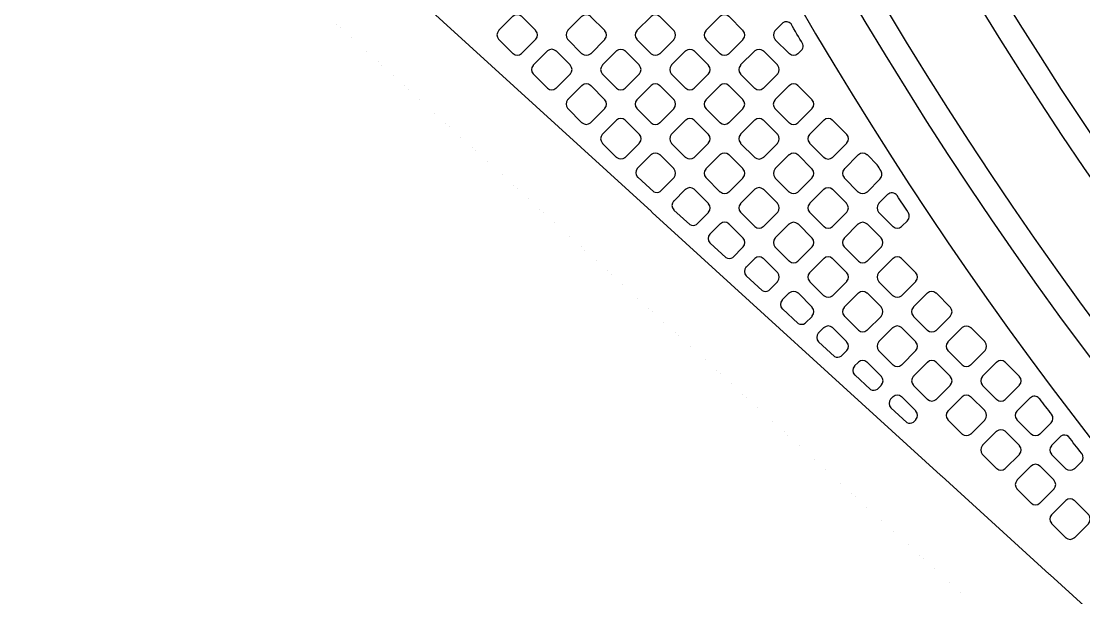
# Model space of a CAD drawing. Header units: millimetres. Extents: x 3440 to 3572, y 2 to 96.
# Drawn here: x 3521.586 to 3524.9, y 58.536 to 60.333 of the extents above; entities that cross this region are included whole.
import ezdxf

# ---------------------------------------------------------------- set-up
doc = ezdxf.new("R2010")
doc.units = ezdxf.units.MM
doc.header["$LTSCALE"] = 23.1
doc.layers.add('gbr-dxf', color=7, linetype='CONTINUOUS')
doc.layers.add('gbr-outline-dxf', color=2, linetype='CONTINUOUS')

msp = doc.modelspace()

# ---------------------------------------------------------------- linework, layer by layer
at = {"layer": 'gbr-dxf', "linetype": 'Continuous'}
for points in [[(3527.8751, 56.7413), (3525.3338, 59.2826, -0.042133), (3525.3297, 59.2875, -0.16673), (3522.868, 66.4618, -0.014135)], [(3522.9442, 66.4618, 0.166721), (3525.3895, 59.3347), (3527.9302, 56.794, -0.01212)], [(3527.6921, 56.4731), (3525.0518, 59.1135, -0.042015), (3525.0477, 59.1183, -0.166954), (3522.5566, 66.371, -0.014027)], [(3522.6328, 66.3694, 0.16691), (3525.1076, 59.1655), (3527.744, 56.529, -0.019676)], [(3528.0485, 57.0068), (3525.5329, 59.5224, -0.042856), (3525.5287, 59.5273, -0.165958), (3523.2172, 66.2997, -0.01087)], [(3523.2934, 66.2983, 0.165913), (3525.5887, 59.5744), (3528.1004, 57.0627, -0.019676)], [(3528.21, 57.2557), (3525.6624, 59.8033, -0.041025), (3525.6544, 59.8128, -0.164875), (3523.4951, 66.183, -0.009972)], [(3523.6475, 66.1809, 0.164763), (3525.7739, 59.9073), (3528.315, 57.3663, -0.013686)], [(3528.4854, 57.4579), (3525.9145, 60.0288, -0.041071), (3525.9062, 60.0381, -0.164322), (3523.8291, 66.1836, -0.007717)], [(3523.9815, 66.1834, 0.164179), (3526.0241, 60.1348), (3528.5916, 57.5673, -0.008541)], [(3528.7117, 57.7123), (3526.1736, 60.2504, -0.047409), (3526.1639, 60.2609, -0.163793), (3524.1677, 66.1912, -0.009935)], [(3522.407, 66.1102, 0.012838), (3522.4361, 65.4972, -0.017977), (3522.4362, 65.4956, 0.148382), (3524.9332, 59.0169), (3524.9335, 59.0165, 0.019899), (3524.9437, 59.0054, -0.01365), (3524.9445, 59.0045), (3525.1541, 58.7949, -0.018805), (3525.1553, 58.7937, 0.111695), (3525.2579, 58.729, -0.017124), (3525.2594, 58.7284, -0.221605), (3525.3809, 58.6071, -0.020682), (3525.3816, 58.6053, 0.111689), (3525.4464, 58.5027, -0.023293)], [(3525.8075, 57.6846), (3524.7946, 58.6071, -0.031164), (3524.7923, 58.6091), (3524.4568, 58.9147, -0.044523), (3524.4535, 58.9177), (3523.554, 59.7369, -0.035323), (3523.5514, 59.7393), (3521.9042, 61.2394, -0.015038), (3521.9032, 61.2403, -0.209951), (3521.8147, 61.4395, -0.013835), (3521.8146, 61.4407), (3521.8146, 61.4743, -0.022988), (3521.8146, 61.4765), (3521.8146, 62.3356, -0.016316), (3521.8146, 62.3371, -0.01633), (3521.8146, 62.3386), (3521.8146, 63.1977, -0.016316)]]:
    msp.add_lwpolyline(points, format="xyb", dxfattribs=at)
for points in [[(3523.0747, 60.2768, -0.092052), (3523.0757, 60.2752), (3523.1182, 60.2327, -0.103923), (3523.12, 60.2317, 0.378747), (3523.1459, 60.2317, -0.09601), (3523.1475, 60.2326), (3523.1901, 60.2752, -0.096227), (3523.191, 60.2768, 0.379422), (3523.191, 60.3028, -0.100399), (3523.19, 60.3045), (3523.1477, 60.3469, -0.10437), (3523.1459, 60.3479, 0.379731), (3523.1199, 60.3479, -0.096458), (3523.1182, 60.3469), (3523.0757, 60.3044, -0.096627), (3523.0747, 60.3027, 0.3795)], [(3523.2902, 60.2768, -0.096723), (3523.2912, 60.2752), (3523.3339, 60.2325, -0.092898), (3523.3354, 60.2315, 0.37981), (3523.3614, 60.2315, -0.095956), (3523.3631, 60.2325), (3523.4055, 60.275, -0.096332), (3523.4065, 60.2767, 0.37981), (3523.4065, 60.3026, -0.10047), (3523.4055, 60.3044), (3523.363, 60.3468, -0.10399), (3523.3612, 60.3479, 0.379731), (3523.3353, 60.3479, -0.096458), (3523.3336, 60.3469), (3523.2912, 60.3045, -0.096627), (3523.2902, 60.3028, 0.379731)], [(3523.5057, 60.2767, -0.09253), (3523.5066, 60.2751), (3523.5493, 60.2324, -0.088207), (3523.5508, 60.2315, 0.37981), (3523.5768, 60.2315, -0.096625), (3523.5784, 60.2325), (3523.621, 60.2751, -0.096111), (3523.622, 60.2767, 0.37981), (3523.622, 60.3027, -0.088014), (3523.6211, 60.3042), (3523.5784, 60.3468, -0.092289), (3523.5768, 60.3478, 0.379731), (3523.5508, 60.3478, -0.096723), (3523.5492, 60.3468), (3523.5067, 60.3043, -0.096857), (3523.5057, 60.3026, 0.379731)], [(3523.721, 60.2766, -0.092348), (3523.722, 60.2751), (3523.7646, 60.2325, -0.10399), (3523.7664, 60.2314, 0.37981), (3523.7924, 60.2314, -0.095956), (3523.794, 60.2324), (3523.8366, 60.275, -0.096332), (3523.8376, 60.2767, 0.37981), (3523.8376, 60.3027, -0.087784), (3523.8367, 60.3041), (3523.7939, 60.347, -0.092233), (3523.7923, 60.3479, 0.379731), (3523.7663, 60.3479, -0.096458), (3523.7647, 60.3469), (3523.722, 60.3043, -0.096627), (3523.721, 60.3026, 0.379731)], [(3523.9367, 60.3026, 0.379249), (3523.9367, 60.2766, -0.096625), (3523.9377, 60.275), (3523.98, 60.2326, -0.107961), (3523.9819, 60.2316, 0.379511), (3524.0079, 60.2316, -0.096265), (3524.0095, 60.2325), (3524.0218, 60.2448, 0.209886), (3524.0239, 60.2613, -0.001554), (3523.9869, 60.3242, 0.358456), (3523.9611, 60.3277), (3523.9376, 60.3042, -0.096195)], [(3523.1824, 60.195, 0.379249), (3523.1824, 60.1691, -0.092348), (3523.1834, 60.1675), (3523.226, 60.1249, -0.10399), (3523.2278, 60.1239, 0.379308), (3523.2537, 60.1239, -0.09601), (3523.2554, 60.1248), (3523.2979, 60.1674, -0.096328), (3523.2989, 60.169, 0.379422), (3523.2989, 60.195, -0.10047), (3523.2978, 60.1967), (3523.2554, 60.2392, -0.104311), (3523.2536, 60.2402, 0.3795), (3523.2276, 60.2402, -0.096614), (3523.226, 60.2392), (3523.1834, 60.1967, -0.096195)], [(3523.398, 60.195, 0.379249), (3523.398, 60.169, -0.096723), (3523.399, 60.1674), (3523.4416, 60.1248, -0.092898), (3523.4431, 60.1239, 0.379308), (3523.4691, 60.1238, -0.09601), (3523.4707, 60.1248), (3523.5133, 60.1673, -0.096227), (3523.5142, 60.169, 0.379422), (3523.5142, 60.1949, -0.100399), (3523.5132, 60.1967), (3523.4709, 60.239, -0.104691), (3523.4691, 60.2401, 0.3795), (3523.4431, 60.2401, -0.096614), (3523.4415, 60.2391), (3523.399, 60.1966, -0.096195)], [(3523.6134, 60.169, -0.092348), (3523.6143, 60.1674), (3523.6571, 60.1246, -0.088202), (3523.6586, 60.1237, 0.379308), (3523.6846, 60.1237, -0.09601), (3523.6862, 60.1246), (3523.7288, 60.1673, -0.096227), (3523.7298, 60.1689, 0.379191), (3523.7298, 60.1948, -0.087916), (3523.7289, 60.1963), (3523.686, 60.2392, -0.092187), (3523.6845, 60.2401, 0.379249), (3523.6585, 60.2401, -0.096458), (3523.6569, 60.2391), (3523.6143, 60.1966, -0.096627), (3523.6134, 60.1949, 0.379731)], [(3523.8289, 60.1688, -0.092348), (3523.8298, 60.1672), (3523.8723, 60.1248, -0.104311), (3523.8741, 60.1238, 0.37981), (3523.9, 60.1238, -0.096625), (3523.9017, 60.1247), (3523.9443, 60.1674, -0.096111), (3523.9453, 60.169, 0.37981), (3523.9453, 60.195, -0.087748), (3523.9444, 60.1964), (3523.9017, 60.2391, -0.092126), (3523.9001, 60.2401, 0.379731), (3523.8742, 60.2401, -0.096458), (3523.8725, 60.2391), (3523.8298, 60.1964, -0.096627), (3523.8289, 60.1948, 0.379731)], [(3523.2903, 60.0873, 0.379249), (3523.2903, 60.0613, -0.104392), (3523.2914, 60.0595), (3523.3337, 60.0172, -0.100151), (3523.3354, 60.0162, 0.379308), (3523.3614, 60.0161, -0.09601), (3523.363, 60.0171), (3523.4056, 60.0596, -0.095916), (3523.4065, 60.0613, 0.379422), (3523.4065, 60.0872, -0.104392), (3523.4055, 60.089), (3523.3632, 60.1313, -0.107961), (3523.3614, 60.1324, 0.3795), (3523.3354, 60.1324, -0.096475), (3523.3338, 60.1314), (3523.2913, 60.0889, -0.096195)], [(3523.5057, 60.0613, -0.088442), (3523.5066, 60.0598), (3523.5495, 60.0169, -0.083681), (3523.5509, 60.016, 0.37981), (3523.5769, 60.016, -0.095956), (3523.5785, 60.017), (3523.6211, 60.0596, -0.096332), (3523.6221, 60.0612, 0.37981), (3523.6221, 60.0872, -0.092348), (3523.6211, 60.0887), (3523.5784, 60.1314, -0.096111), (3523.5768, 60.1324, 0.379731), (3523.5508, 60.1324, -0.096458), (3523.5492, 60.1314), (3523.5067, 60.0889, -0.096627), (3523.5057, 60.0872, 0.379731)], [(3523.7211, 60.0871, 0.379249), (3523.7212, 60.0611, -0.087848), (3523.7221, 60.0596), (3523.7647, 60.0171, -0.10046), (3523.7664, 60.0161, 0.37981), (3523.7923, 60.0161, -0.096625), (3523.794, 60.017), (3523.8365, 60.0595, -0.096111), (3523.8375, 60.0612, 0.379308), (3523.8375, 60.0871, -0.091952), (3523.8365, 60.0887), (3523.7939, 60.1313, -0.096328), (3523.7923, 60.1323, 0.379112), (3523.7663, 60.1323, -0.096614), (3523.7647, 60.1313), (3523.7221, 60.0887, -0.096195)], [(3523.9365, 60.0611, -0.09221), (3523.9375, 60.0596), (3523.9801, 60.0169, -0.104354), (3523.9819, 60.0159, 0.379201), (3524.0079, 60.0159, -0.096625), (3524.0095, 60.0169), (3524.0521, 60.0595, -0.096111), (3524.0531, 60.0612, 0.379308), (3524.0531, 60.0871, -0.087715), (3524.0522, 60.0886), (3524.0094, 60.1314, -0.091916), (3524.0078, 60.1324, 0.37947), (3523.9819, 60.1324, -0.096458), (3523.9802, 60.1314), (3523.9375, 60.0887, -0.096627), (3523.9366, 60.0871, 0.3795)], [(3523.398, 59.9796, 0.37891), (3523.398, 59.9536, -0.103582), (3523.399, 59.9519), (3523.4416, 59.9093, -0.09995), (3523.4433, 59.9083, 0.37898), (3523.4692, 59.9083, -0.095865), (3523.4709, 59.9093), (3523.5134, 59.9518, -0.096332), (3523.5143, 59.9534, 0.37981), (3523.5143, 59.9794, -0.104392), (3523.5133, 59.9812), (3523.4709, 60.0236, -0.107961), (3523.4691, 60.0247, 0.3795), (3523.4431, 60.0247, -0.096462), (3523.4415, 60.0237), (3523.399, 59.9812, -0.096539)], [(3523.6135, 59.9534, -0.088014), (3523.6144, 59.952), (3523.6572, 59.9092, -0.083733), (3523.6586, 59.9083, 0.37981), (3523.6846, 59.9083, -0.096625), (3523.6862, 59.9093), (3523.7288, 59.9519, -0.096111), (3523.7298, 59.9535, 0.37981), (3523.7298, 59.9795, -0.09253), (3523.7288, 59.981), (3523.6863, 60.0236, -0.096423), (3523.6846, 60.0246, 0.379731), (3523.6587, 60.0246, -0.096458), (3523.657, 60.0236), (3523.6145, 59.9811, -0.096857), (3523.6135, 59.9794, 0.379731)], [(3523.8288, 59.9534, -0.087613), (3523.8298, 59.952), (3523.8725, 59.9092, -0.100073), (3523.8742, 59.9082, 0.379201), (3523.9002, 59.9082, -0.096625), (3523.9018, 59.9092), (3523.9443, 59.9517, -0.096111), (3523.9453, 59.9534, 0.379308), (3523.9453, 59.9793, -0.092061), (3523.9444, 59.9809), (3523.9016, 60.0236, -0.096227), (3523.9, 60.0246, 0.37947), (3523.874, 60.0246, -0.096458), (3523.8724, 60.0236), (3523.8298, 59.981, -0.096627), (3523.8289, 59.9794, 0.3795)], [(3524.0444, 59.9533, -0.09221), (3524.0453, 59.9517), (3524.088, 59.9091, -0.104101), (3524.0897, 59.9081, 0.37889), (3524.1157, 59.9081, -0.096117), (3524.1173, 59.9091), (3524.16, 59.9517, -0.095895), (3524.161, 59.9534, 0.379201), (3524.1609, 59.9793, -0.087784), (3524.16, 59.9808), (3524.1172, 60.0236, -0.092233), (3524.1156, 60.0246, 0.379731), (3524.0897, 60.0246, -0.096458), (3524.088, 60.0236), (3524.0454, 59.9809, -0.096627), (3524.0444, 59.9793, 0.3795)], [(3523.5079, 59.8743, 0.391867), (3523.5084, 59.8472, -0.029993), (3523.5088, 59.8468), (3523.5586, 59.8015, 0.269398), (3523.5791, 59.8022), (3523.6211, 59.8442, -0.096328), (3523.6221, 59.8458, 0.379422), (3523.6221, 59.8718, -0.096625), (3523.6211, 59.8734), (3523.5787, 59.9159, -0.100476), (3523.5769, 59.9169, 0.379731), (3523.551, 59.9169, -0.096723), (3523.5493, 59.9159), (3523.5084, 59.875, -0.047828)], [(3523.7211, 59.8717, 0.379249), (3523.7212, 59.8457, -0.083792), (3523.7221, 59.8443), (3523.7649, 59.8015, -0.096627), (3523.7665, 59.8005, 0.37981), (3523.7925, 59.8005, -0.096625), (3523.7941, 59.8015), (3523.8366, 59.844, -0.096111), (3523.8376, 59.8457, 0.379308), (3523.8376, 59.8716, -0.096507), (3523.8366, 59.8732), (3523.794, 59.9159, -0.10077), (3523.7923, 59.9169, 0.379112), (3523.7663, 59.9169, -0.096259), (3523.7647, 59.9159), (3523.7221, 59.8733, -0.096539)], [(3523.9367, 59.8456, -0.087613), (3523.9376, 59.8441), (3523.9803, 59.8014, -0.099849), (3523.982, 59.8004, 0.37889), (3524.008, 59.8004, -0.096117), (3524.0096, 59.8014), (3524.0522, 59.8439, -0.095895), (3524.0531, 59.8455, 0.379201), (3524.0531, 59.8715, -0.092348), (3524.0522, 59.8731), (3524.0095, 59.9158, -0.096111), (3524.0078, 59.9167, 0.379731), (3523.9819, 59.9167, -0.096458), (3523.9802, 59.9158), (3523.9377, 59.8732, -0.096627), (3523.9367, 59.8716, 0.3795)], [(3524.1522, 59.8714, 0.37947), (3524.1522, 59.8455, -0.09253), (3524.1532, 59.8439), (3524.1956, 59.8014, -0.104691), (3524.1974, 59.8004, 0.379643), (3524.2234, 59.8004, -0.096265), (3524.225, 59.8014), (3524.2643, 59.8407, -0.11832), (3524.2652, 59.8422, 0.333007), (3524.2677, 59.8655, -0.118133), (3524.2672, 59.8672, -0.000562), (3524.2556, 59.8852), (3524.225, 59.9158, -0.092233), (3524.2235, 59.9167, 0.379357), (3524.1975, 59.9168, -0.096507), (3524.1959, 59.9158), (3524.1532, 59.8731, -0.096527)], [(3523.6206, 59.7716, 0.391368), (3523.6211, 59.7446, -0.03072), (3523.6215, 59.7442), (3523.6714, 59.6987, 0.269428), (3523.692, 59.6994), (3523.729, 59.7364, -0.095895), (3523.7299, 59.738, 0.37947), (3523.7299, 59.764, -0.096625), (3523.7289, 59.7656), (3523.6863, 59.8082, -0.100151), (3523.6846, 59.8092, 0.3795), (3523.6587, 59.8092, -0.096259), (3523.657, 59.8082), (3523.6211, 59.7723, -0.046815)], [(3523.829, 59.7639, 0.379249), (3523.829, 59.7379, -0.083792), (3523.8299, 59.7365), (3523.8727, 59.6937, -0.096627), (3523.8743, 59.6927, 0.37981), (3523.9003, 59.6927, -0.096625), (3523.9019, 59.6937), (3523.9444, 59.7362, -0.096111), (3523.9454, 59.7378, 0.379308), (3523.9454, 59.7638, -0.096507), (3523.9445, 59.7654), (3523.9018, 59.808, -0.10077), (3523.9001, 59.8091, 0.379112), (3523.8742, 59.8091, -0.096259), (3523.8725, 59.8081), (3523.8299, 59.7655, -0.096539)], [(3524.0445, 59.7378, -0.08798), (3524.0454, 59.7363), (3524.088, 59.6937, -0.100073), (3524.0897, 59.6927, 0.378747), (3524.1157, 59.6927, -0.09601), (3524.1173, 59.6937), (3524.1598, 59.7362, -0.096227), (3524.1608, 59.7378, 0.379422), (3524.1608, 59.7638, -0.09253), (3524.1599, 59.7654), (3524.1173, 59.8079, -0.096423), (3524.1156, 59.8089, 0.379731), (3524.0897, 59.8089, -0.096458), (3524.088, 59.8079), (3524.0455, 59.7654, -0.096627), (3524.0445, 59.7637, 0.3795)], [(3524.2599, 59.7378, -0.092348), (3524.2609, 59.7362), (3524.3034, 59.6936, -0.104311), (3524.3052, 59.6926, 0.379511), (3524.3312, 59.6926, -0.096117), (3524.3328, 59.6936), (3524.3497, 59.7104, -0.108558), (3524.3505, 59.7118, 0.337632), (3524.3529, 59.7354, -0.108821), (3524.3523, 59.737, -0.001343), (3524.3179, 59.7892, -0.026825), (3524.3175, 59.7897, 0.439451), (3524.2882, 59.7927), (3524.2879, 59.7924), (3524.2609, 59.7654, -0.096627), (3524.2599, 59.7637, 0.379731)], [(3523.7334, 59.6688, 0.392366), (3523.734, 59.6417), (3523.7342, 59.6415), (3523.7839, 59.5962, 0.275628), (3523.805, 59.5967), (3523.8367, 59.6285, -0.096332), (3523.8377, 59.6301, 0.37981), (3523.8377, 59.6561, -0.10047), (3523.8367, 59.6578), (3523.7942, 59.7003, -0.10399), (3523.7924, 59.7013, 0.379471), (3523.7665, 59.7014, -0.09601), (3523.7648, 59.7004), (3523.7339, 59.6695, -0.046791)], [(3523.9368, 59.656, 0.37947), (3523.9368, 59.6301, -0.083792), (3523.9377, 59.6287), (3523.9804, 59.586, -0.096627), (3523.982, 59.585, 0.37981), (3524.008, 59.585, -0.095973), (3524.0096, 59.586), (3524.0521, 59.6285, -0.096332), (3524.0531, 59.6301, 0.379308), (3524.0531, 59.6561, -0.095968), (3524.0522, 59.6577), (3524.0097, 59.7002, -0.10077), (3524.0079, 59.7012, 0.379), (3523.982, 59.7012, -0.095968), (3523.9804, 59.7003), (3523.9378, 59.6577, -0.096527)], [(3524.1522, 59.656, 0.379249), (3524.1522, 59.6301, -0.087848), (3524.1531, 59.6286), (3524.1958, 59.5859, -0.10046), (3524.1975, 59.5849, 0.379451), (3524.2235, 59.5849, -0.096117), (3524.2251, 59.5858), (3524.2677, 59.6284, -0.095895), (3524.2687, 59.63, 0.379201), (3524.2686, 59.656, -0.092348), (3524.2677, 59.6575), (3524.225, 59.7002, -0.096111), (3524.2233, 59.7012, 0.3795), (3524.1974, 59.7012, -0.096969), (3524.1957, 59.7002), (3524.1532, 59.6577, -0.096509)], [(3523.8463, 59.566, 0.391921), (3523.8468, 59.539), (3523.847, 59.5388), (3523.8967, 59.4935, 0.275295), (3523.9177, 59.494), (3523.9445, 59.5208, -0.096227), (3523.9454, 59.5225, 0.379422), (3523.9454, 59.5484, -0.100399), (3523.9444, 59.5501), (3523.902, 59.5925, -0.10437), (3523.9002, 59.5935, 0.379731), (3523.8743, 59.5935, -0.096458), (3523.8726, 59.5925), (3523.8468, 59.5667, -0.047604)], [(3524.0445, 59.5224, -0.083792), (3524.0454, 59.521), (3524.0882, 59.4782, -0.096627), (3524.0898, 59.4772, 0.37981), (3524.1158, 59.4772, -0.096625), (3524.1175, 59.4782), (3524.16, 59.5207, -0.096111), (3524.1609, 59.5223, 0.37981), (3524.1609, 59.5483, -0.096458), (3524.16, 59.5499), (3524.1174, 59.5925, -0.100499), (3524.1156, 59.5935, 0.379731), (3524.0897, 59.5935, -0.096458), (3524.088, 59.5925), (3524.0455, 59.55, -0.096857), (3524.0445, 59.5484, 0.379731)], [(3524.26, 59.5223, -0.087784), (3524.2609, 59.5208), (3524.3035, 59.4782, -0.100476), (3524.3052, 59.4772, 0.37981), (3524.3312, 59.4772, -0.095973), (3524.3328, 59.4782), (3524.3753, 59.5207, -0.096332), (3524.3763, 59.5223, 0.37981), (3524.3763, 59.5483, -0.092348), (3524.3754, 59.5498), (3524.3328, 59.5924, -0.096111), (3524.3312, 59.5934, 0.379731), (3524.3052, 59.5934, -0.096458), (3524.3035, 59.5924), (3524.261, 59.5499, -0.096627), (3524.26, 59.5482, 0.379731)], [(3523.959, 59.4633, 0.391893), (3523.9596, 59.4363), (3523.9598, 59.4361), (3524.0095, 59.3908, 0.275628), (3524.0305, 59.3913), (3524.0523, 59.413, -0.096332), (3524.0532, 59.4146, 0.37981), (3524.0532, 59.4406, -0.10047), (3524.0522, 59.4423), (3524.0097, 59.4848, -0.104311), (3524.0079, 59.4858, 0.379471), (3523.982, 59.4858, -0.095968), (3523.9803, 59.4849), (3523.9595, 59.464, -0.046775)], [(3524.1523, 59.4146, -0.083792), (3524.1532, 59.4132), (3524.1959, 59.3705, -0.096627), (3524.1975, 59.3695, 0.37981), (3524.2235, 59.3695, -0.096625), (3524.2252, 59.3705), (3524.2676, 59.413, -0.096111), (3524.2686, 59.4146, 0.37981), (3524.2686, 59.4406, -0.096458), (3524.2676, 59.4422), (3524.2252, 59.4847, -0.100824), (3524.2235, 59.4857, 0.379731), (3524.1975, 59.4857, -0.096723), (3524.1958, 59.4847), (3524.1533, 59.4422, -0.096857), (3524.1523, 59.4405, 0.379731)], [(3524.3678, 59.4146, -0.100285), (3524.3688, 59.4129), (3524.4114, 59.3703, -0.096627), (3524.413, 59.3693, 0.37981), (3524.439, 59.3693, -0.096625), (3524.4407, 59.3703), (3524.4831, 59.4128, -0.096111), (3524.4841, 59.4145, 0.37981), (3524.4841, 59.4404, -0.096458), (3524.4831, 59.4421), (3524.4406, 59.4847, -0.100499), (3524.4388, 59.4857, 0.379731), (3524.4129, 59.4857, -0.096458), (3524.4112, 59.4847), (3524.3688, 59.4423, -0.096627), (3524.3678, 59.4406, 0.379731)], [(3524.0719, 59.3605, 0.392662), (3524.0725, 59.3335), (3524.0726, 59.3333), (3524.1223, 59.2881, 0.275286), (3524.1433, 59.2886), (3524.16, 59.3053, -0.096128), (3524.1609, 59.3069, 0.379595), (3524.1609, 59.3329, -0.10047), (3524.1599, 59.3346), (3524.1176, 59.377, -0.10399), (3524.1158, 59.378, 0.379731), (3524.0898, 59.378, -0.096458), (3524.0881, 59.377), (3524.0724, 59.3613, -0.047604)], [(3524.26, 59.3328, 0.37947), (3524.26, 59.3069, -0.083792), (3524.2609, 59.3055), (3524.3037, 59.2627, -0.096423), (3524.3054, 59.2617, 0.379451), (3524.3313, 59.2617, -0.096259), (3524.333, 59.2626), (3524.3755, 59.3052, -0.096539), (3524.3765, 59.3068, 0.379201), (3524.3765, 59.3328, -0.096458), (3524.3755, 59.3344), (3524.3329, 59.377, -0.100519), (3524.3312, 59.378, 0.379357), (3524.3052, 59.378, -0.096507), (3524.3036, 59.377), (3524.261, 59.3345, -0.096527)], [(3524.4756, 59.3068, -0.096625), (3524.4766, 59.3051), (3524.5191, 59.2626, -0.092233), (3524.5207, 59.2616, 0.37981), (3524.5467, 59.2616, -0.095956), (3524.5483, 59.2626), (3524.5908, 59.3051, -0.096332), (3524.5918, 59.3067, 0.37981), (3524.5918, 59.3327, -0.10047), (3524.5908, 59.3344), (3524.5482, 59.377, -0.088202), (3524.5467, 59.3779, 0.379731), (3524.5208, 59.3779, -0.096458), (3524.5191, 59.3769), (3524.4766, 59.3344, -0.096627), (3524.4756, 59.3328, 0.379731)], [(3524.1846, 59.2579, 0.392366), (3524.1852, 59.2308), (3524.1854, 59.2306), (3524.2351, 59.1853, 0.275628), (3524.2561, 59.1858), (3524.2678, 59.1975, -0.096332), (3524.2688, 59.1991, 0.37981), (3524.2688, 59.2251, -0.10047), (3524.2678, 59.2268), (3524.2253, 59.2693, -0.10399), (3524.2235, 59.2703, 0.379471), (3524.1975, 59.2703, -0.09601), (3524.1959, 59.2694), (3524.1851, 59.2586, -0.046681)], [(3524.3679, 59.1991, -0.096625), (3524.3689, 59.1975), (3524.4115, 59.1549, -0.092233), (3524.413, 59.154, 0.37981), (3524.439, 59.154, -0.095956), (3524.4406, 59.1549), (3524.4831, 59.1974, -0.096332), (3524.4841, 59.1991, 0.37981), (3524.4841, 59.225, -0.10047), (3524.4831, 59.2268), (3524.4408, 59.2691, -0.10399), (3524.439, 59.2702, 0.379731), (3524.413, 59.2702, -0.096458), (3524.4113, 59.2692), (3524.3689, 59.2267, -0.096627), (3524.3679, 59.2251, 0.379731)], [(3524.5832, 59.1991, -0.087916), (3524.5841, 59.1976), (3524.6268, 59.1549, -0.100073), (3524.6285, 59.1539, 0.378448), (3524.6544, 59.1539, -0.095383), (3524.6561, 59.1549), (3524.6986, 59.1975, -0.096407), (3524.6996, 59.1991, 0.378882), (3524.6996, 59.225, -0.092711), (3524.6986, 59.2266), (3524.656, 59.2692, -0.096111), (3524.6544, 59.2702, 0.379357), (3524.6284, 59.2702, -0.096507), (3524.6268, 59.2692), (3524.5842, 59.2266, -0.096527), (3524.5832, 59.225, 0.379112)], [(3524.2975, 59.1551, 0.392662), (3524.2981, 59.128), (3524.2983, 59.1278), (3524.3479, 59.0826, 0.275244), (3524.3688, 59.0831), (3524.3755, 59.0898, -0.095819), (3524.3765, 59.0914, 0.379552), (3524.3765, 59.1174, -0.10047), (3524.3754, 59.1191), (3524.3331, 59.1615, -0.10399), (3524.3313, 59.1625, 0.379731), (3524.3053, 59.1625, -0.096458), (3524.3037, 59.1615), (3524.298, 59.1558, -0.047604)], [(3524.4756, 59.0914, -0.091476), (3524.4765, 59.0899), (3524.5194, 59.047, -0.087525), (3524.5208, 59.0461, 0.378538), (3524.5467, 59.0461, -0.09527), (3524.5484, 59.0471), (3524.5909, 59.0897, -0.096197), (3524.5919, 59.0913, 0.379016), (3524.5919, 59.1172, -0.105132), (3524.5908, 59.1191), (3524.5483, 59.1616, -0.092289), (3524.5467, 59.1625, 0.379357), (3524.5208, 59.1626, -0.096462), (3524.5191, 59.1616), (3524.4766, 59.119, -0.096726), (3524.4756, 59.1174, 0.379083)], [(3524.6909, 59.1172, 0.378899), (3524.691, 59.0913, -0.088693), (3524.6919, 59.0898), (3524.7346, 59.0472, -0.100824), (3524.7363, 59.0462, 0.379423), (3524.7622, 59.0461, -0.095778), (3524.7639, 59.0471), (3524.798, 59.0812, -0.034498), (3524.7983, 59.0816, 0.353939), (3524.8, 59.1066, -0.03402), (3524.7997, 59.107, -0.001316), (3524.7628, 59.1559, -0.101344), (3524.7608, 59.1574, 0.41935), (3524.7332, 59.1593, -0.098852), (3524.7311, 59.1581), (3524.6919, 59.1189, -0.09714)], [(3524.5833, 59.0095, 0.378947), (3524.5833, 58.9836, -0.084147), (3524.5842, 58.9822), (3524.6269, 58.9394, -0.096111), (3524.6286, 58.9385, 0.379308), (3524.6545, 58.9384, -0.09601), (3524.6562, 58.9394), (3524.6987, 58.9819, -0.096227), (3524.6997, 58.9836, 0.379191), (3524.6997, 59.0095, -0.096259), (3524.6987, 59.0112), (3524.6561, 59.0538, -0.099711), (3524.6544, 59.0548, 0.378502), (3524.6285, 59.0548, -0.095383), (3524.6269, 59.0538), (3524.5843, 59.0111, -0.096504)], [(3524.7988, 58.9836, -0.096625), (3524.7998, 58.9819), (3524.8425, 58.9393, -0.092347), (3524.844, 58.9383, 0.379242), (3524.87, 58.9383, -0.096507), (3524.8716, 58.9393), (3524.8944, 58.9621, 0.276404), (3524.8953, 58.983, -0.00364), (3524.8936, 58.985, -0.022053), (3524.8924, 58.9867, -0.001406), (3524.8521, 59.0386, 0.315094), (3524.8286, 59.04), (3524.7998, 59.0112, -0.096627), (3524.7988, 59.0095, 0.379731)], [(3524.6911, 58.8759, -0.092348), (3524.6921, 58.8743), (3524.7348, 58.8316, -0.088334), (3524.7363, 58.8307, 0.379684), (3524.7622, 58.8307, -0.096953), (3524.7639, 58.8317), (3524.8064, 58.8741, -0.096054), (3524.8074, 58.8758, 0.379545), (3524.8074, 58.9017, -0.104099), (3524.8064, 58.9035), (3524.7638, 58.9461, -0.092187), (3524.7622, 58.947, 0.379249), (3524.7363, 58.947, -0.096458), (3524.7346, 58.946), (3524.6921, 58.9035, -0.096627), (3524.6911, 58.9018, 0.379731)], [(3524.7988, 58.7681, -0.091369), (3524.7998, 58.7666), (3524.8426, 58.7238, -0.088202), (3524.8441, 58.7229, 0.37981), (3524.87, 58.7229, -0.095956), (3524.8717, 58.7239), (3524.9142, 58.7664, -0.096332), (3524.9151, 58.768, 0.37981), (3524.9151, 58.794, -0.104392), (3524.9141, 58.7958), (3524.8716, 58.8383, -0.092959), (3524.87, 58.8392, 0.379662), (3524.8441, 58.8393, -0.096797), (3524.8424, 58.8383), (3524.7998, 58.7958, -0.096023), (3524.7989, 58.7941, 0.37999)]]:
    msp.add_lwpolyline(points, format="xyb", close=True, dxfattribs=at)
at = {"layer": 'gbr-outline-dxf', "linetype": 'Continuous', "const_width": 0.000025}
msp.add_lwpolyline([(3541.5863, 48.1533), (3541.5863, 55.5349, 0.211094), (3541.4229, 55.9046), (3535.7496, 61.0709, -0.211095), (3535.5863, 61.4406), (3535.5863, 69.3438, 0.414217), (3535.0863, 69.8438), (3522.0863, 69.8438, 0.414217), (3521.5863, 69.3438), (3521.5863, 61.4406, 0.211094), (3521.7497, 61.0709), (3527.4229, 55.9046, -0.211095), (3527.5863, 55.5349), (3527.5863, 46.7771, 0.414217), (3528.0863, 46.2771), (3533.0863, 46.2771, 0.414217), (3533.5863, 46.7771), (3533.5863, 47.1533, -0.414217), (3534.0863, 47.6533), (3541.0863, 47.6533, 0.414217)], format="xyb", close=True, dxfattribs=at)

doc.saveas('drawing.dxf')
